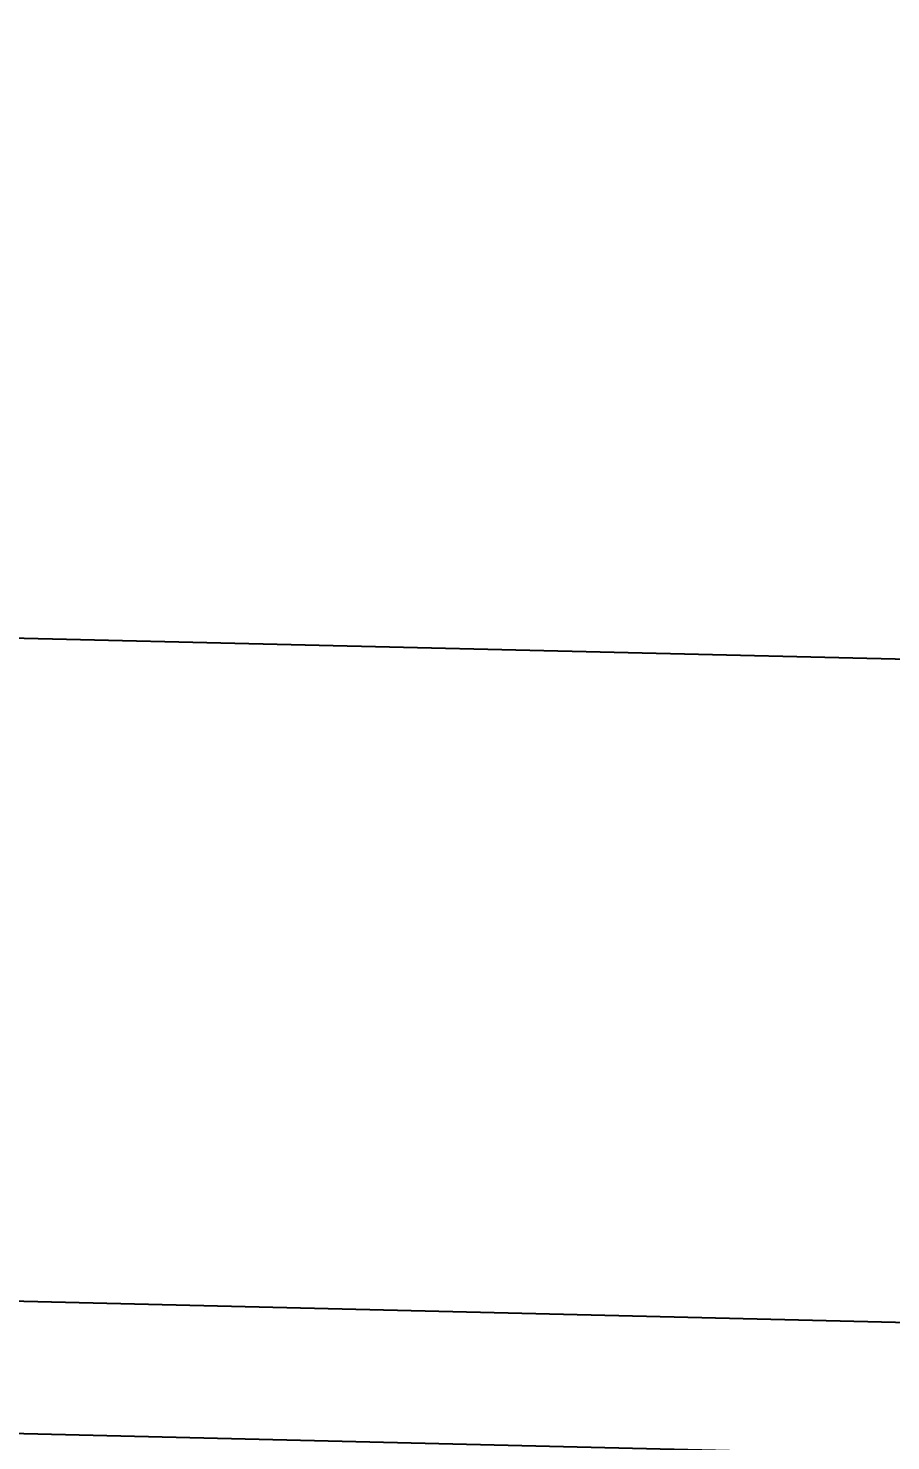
# Model space of a CAD drawing. Extents: x 383425 to 391668, y 6055101 to 6059545.
# Drawn here: x 385301.06 to 385307.57, y 6058445.14 to 6058455.79 of the extents above; entities that cross this region are included whole.
import ezdxf

# ---------------------------------------------------------------- set-up
doc = ezdxf.new("R2010")
doc.units = 0
doc.header["$LTSCALE"] = 5
doc.header["$PDMODE"] = 35
doc.header["$PDSIZE"] = 20
doc.layers.get('Defpoints').update_dxf_attribs({"color": 9})
for name, color, linetype in [('C-RW', 13, 'Continuous'), ('P-PROPOSED', 10, 'Continuous'), ('P-TXT', 4, 'Continuous')]:
    doc.layers.add(name, color=color, linetype=linetype)
doc.layers.add('C-RW-T', color=13, linetype='Continuous', lineweight=9)
doc.styles.add('80CG', font='ARIALN.TTF', dxfattribs={"height": 10})
doc.dimstyles.new('Compass 5 000', dxfattribs={"dimscale": 5, "dimtxt": 9, "dimasz": 2, "dimexe": 0.2, "dimexo": 0.0625, "dimgap": 0.5, "dimtad": 0, "dimtih": 1, "dimtoh": 1, "dimzin": 0, "dimdsep": 46, "dimtxsty": '80CG', "dimcen": 0.1, "dimse1": 1, "dimse2": 1, "dimclrd": 256, "dimclrt": 256, "dimaunit": 1, "dimadec": 4, "dimazin": 0, "dimtfac": 0.06, "dimtofl": 0, "dimtmove": 0, "dimatfit": 1, "dimfxl": 0.2, "dimtolj": 1, "dimtzin": 0, "dimlwd": -1, "dimarcsym": 0})

# ---------------------------------------------------------------- blocks, each defined once
blk = doc.blocks.new('*D85')
at = {"layer": 'C-RW-T', "transparency": 16777216}
for p, q in [((385346.591, 6058474.1), (385346.832, 6058484.097)), ((385345.631, 6058434.119), (385342.25, 6058293.376)), ((385342.25, 6058293.376), (385332.25, 6058293.376))]:
    blk.add_line(p, q, dxfattribs=at)
for points in [[(385344.925, 6058474.14), (385348.258, 6058474.06), (385346.351, 6058464.103)], [(385343.965, 6058434.159), (385347.297, 6058434.079), (385345.871, 6058444.116)]]:
    blk.add_solid(points, dxfattribs=at)
at = {"layer": 'Defpoints', "color": 0, "transparency": 16777216}
for p in [(385328.492, 6058464.532), (385328.012, 6058444.545), (385345.871, 6058444.116)]:
    blk.add_point(p, dxfattribs=at)
at = {"layer": 'C-RW-T', "transparency": 16777216, "insert": (385292.71, 6058293.376), "char_height": 10, "attachment_point": 5, "style": '80CG'}
blk.add_mtext('\\A1;Nuvista\\P20.00 P/L R/W\\PPLA 130030', dxfattribs=at)
blk = doc.blocks.new('*D108')
at = {"layer": 'Defpoints', "color": 0, "transparency": 16777216}
for p in [(385185.394, 6058454.761), (385251.195, 6058452.715), (385251.039, 6058447.72)]:
    blk.add_point(p, dxfattribs=at)
at = {"layer": 'P-TXT', "transparency": 16777216}
for p, q in [((385185.705, 6058464.756), (385188.671, 6058560.178)), ((385188.671, 6058560.178), (385198.671, 6058560.178)), ((385184.928, 6058439.77), (385184.618, 6058429.775))]:
    blk.add_line(p, q, dxfattribs=at)
for points in [[(385184.039, 6058464.808), (385187.371, 6058464.704), (385185.394, 6058454.761)], [(385183.262, 6058439.822), (385186.594, 6058439.718), (385185.239, 6058449.765)]]:
    blk.add_solid(points, dxfattribs=at)
at = {"layer": 'P-TXT', "transparency": 16777216, "insert": (385254.056, 6058560.178), "char_height": 10, "attachment_point": 5, "style": '80CG'}
blk.add_mtext('\\A1;Nuvista\\P5.00 Water Line R/W\\PLOC 250429', dxfattribs=at)

msp = doc.modelspace()

# ---------------------------------------------------------------- linework, layer by layer
at = {"layer": 'C-RW', "flags": 128}
msp.add_lwpolyline([(385644.756, 6059128.032), (385644.14, 6059106.844), (385643.319, 6059078.587), (385642.533, 6059050.322), (385642.072, 6059033.236), (385641.288, 6059008.266), (385640.711, 6058988.281), (385645.82, 6058988.217), (385644.826, 6058908.498), (385638.119, 6058901.106), (385631.371, 6058893.668), (385597.068, 6058855.864), (385589.674, 6058847.713), (385555.664, 6058810.22), (385520.785, 6058771.77), (385562.468, 6058585.595), (385568.578, 6058558.317), (385577.803, 6058514.476), (385582.947, 6058490.019), (385585.005, 6058480.238), (385593.862, 6058438.158), (385297.111, 6058445.288), (385022.038, 6058453.838)], dxfattribs=at)
at = {"layer": 'P-PROPOSED'}
for points in [[(385008.976, 6058974.515), (385082.516, 6058962.467), (385247.631, 6058913.218), (385462.321, 6058847.701), (385462.806, 6058838.421), (385467.768, 6058807.192), (385470.448, 6058784.287), (385503.074, 6058633.767), (385545.458, 6058445.32), (385297.276, 6058451.283), (385022.216, 6058459.833)], [(385022.068, 6058454.837), (385297.138, 6058446.287), (385551.739, 6058440.17), (385507.955, 6058634.845), (385475.384, 6058785.108), (385472.72, 6058807.875), (385467.784, 6058838.945), (385467.407, 6058846.149), (385540.184, 6058823.939), (385616.806, 6058801.598), (385738.802, 6058763.19), (385834.394, 6058737.853), (385904.922, 6058717.003), (385972.099, 6058704.124), (386013.079, 6058691.614), (386030.557, 6058688.447), (386063.493, 6058687.397), (386095.115, 6058696.476), (386126.469, 6058694.796), (386144.521, 6058699.382), (386201.754, 6058703.532), (386279.645, 6058711.836), (386457.892, 6058724.159)]]:
    msp.add_lwpolyline(points, dxfattribs=at)

# ---------------------------------------------------------------- dimensions: what is measured, and where the dimension line sits
at = {"layer": 'C-RW-T'}
dim = msp.add_linear_dim(base=(385345.871, 6058444.116), p1=(385328.492, 6058464.532), p2=(385328.012, 6058444.545), angle=268.6237, text='Nuvista\\P20.00 P/L R/W\\PPLA 130030', dimstyle='Compass 5 000', dxfattribs=at)
dim.commit()
dim.dimension.update_dxf_attribs({"geometry": '*D85', "text_midpoint": (385292.71, 6058293.376), "dimtype": 161})
at = {"layer": 'P-TXT', "color": 3}
dim = msp.add_linear_dim(base=(385185.394, 6058454.761), p1=(385251.039, 6058447.72), p2=(385251.195, 6058452.715), angle=88.2196, text='Nuvista\\P5.00 Water Line R/W\\PLOC 250429', dimstyle='Compass 5 000', dxfattribs=at)
dim.commit()
dim.dimension.update_dxf_attribs({"geometry": '*D108', "text_midpoint": (385254.056, 6058560.178), "dimtype": 161})

doc.saveas('drawing.dxf')
